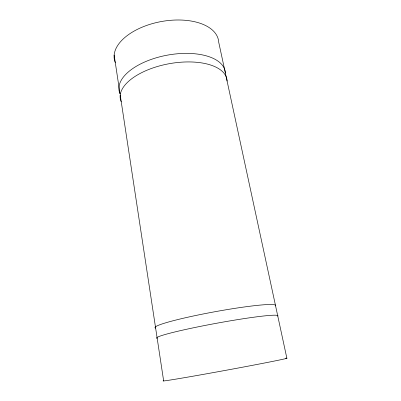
<?xml version="1.0" encoding="UTF-8"?>
<svg xmlns="http://www.w3.org/2000/svg" width="401" height="401" viewBox="0 0 401 401"><rect width="100%" height="100%" fill="white"/><g stroke="black" fill="none" stroke-linecap="round" stroke-linejoin="round"><path stroke-width="0.6" d="M286.85 358.148L218.715 42.22A52.942 28.742 -10.4 0 0 160.044 21.784A52.942 28.742 -10.4 0 0 115.262 62.526M114.15 55.057L119.994 93.694A53.929 26.341 -10.4 0 1 166.189 55.368A53.929 26.341 -10.4 0 1 225.387 73.147M120.215 94.987L163.658 380.95M157.172 338.429A61.689 3.719 -10.4 0 1 215.227 323.507A61.689 3.719 -10.4 0 1 277.788 316.123M155.608 328.128A61.363 4.807 -10.4 0 1 213.131 312.063A61.363 4.807 -10.4 0 1 275.582 305.893M121.207 101.669A54.18 25.709 -10.4 0 1 167.763 63.98A54.18 25.709 -10.4 0 1 227.091 81.062M285.632 358.258A63.037 0.872 -10.4 0 1 227.863 369.933A63.037 0.872 -10.4 0 1 163.598 380.729"/></g></svg>
